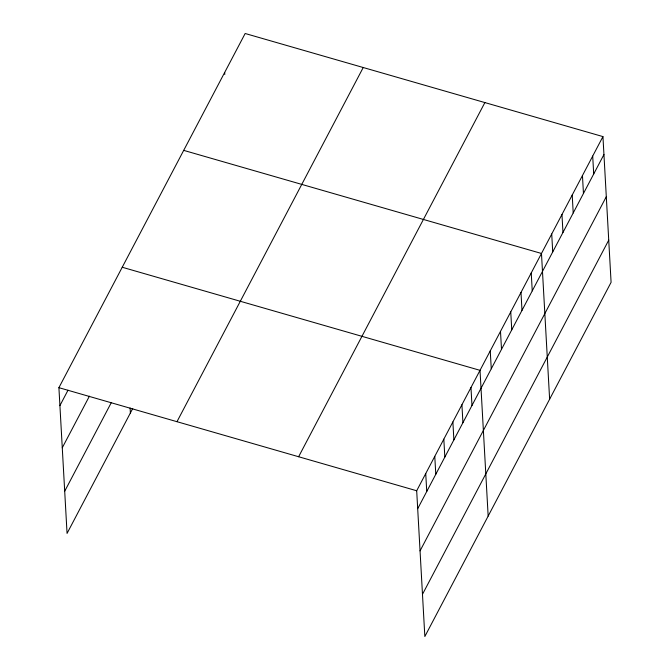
<?xml version="1.0" encoding="UTF-8"?>
<svg xmlns="http://www.w3.org/2000/svg" width="670" height="670" viewBox="0 0 670 670"><rect width="100%" height="100%" fill="white"/><g stroke="black" fill="none" stroke-linecap="round" stroke-linejoin="round"><path stroke-width="1" d="M132.71 408.558L67.059 533.404L58.91 387.67L245.161 33.5L602.941 136.596L611.09 282.33L424.839 636.5L416.69 490.758L602.941 136.596M59.915 405.601L68.005 390.208M62.268 447.778L89.412 396.171M64.697 491.227L111.362 402.503M176.981 421.69L363.232 67.519M298.619 456.739L484.879 102.577M417.695 508.697L603.946 154.527M420.048 550.874L606.3 196.704M422.477 594.323L608.729 240.153M183.697 150.373L541.477 253.469L549.626 399.211M122.233 267.255L480.013 370.342L488.162 516.084M58.91 387.67L416.69 490.758M592.699 156.077L593.704 174.007M582.456 175.548L583.453 193.488M572.214 195.029L573.21 212.96M561.962 214.509L562.968 232.44M551.72 233.989L552.725 251.92M531.235 272.95L532.24 290.88M520.992 292.43L521.989 310.361M510.749 311.91L511.746 329.841M500.498 331.39L501.503 349.321M490.256 350.862L491.261 368.802M470.968 387.545L471.973 405.476M461.923 404.747L462.92 422.678M452.878 421.949L453.875 439.88M443.825 439.151L444.83 457.082M434.78 456.354L435.785 474.293M425.735 473.556L426.74 491.495M224.676 72.46L224.785 74.454M130.106 407.971L130.382 412.988"/></g></svg>
